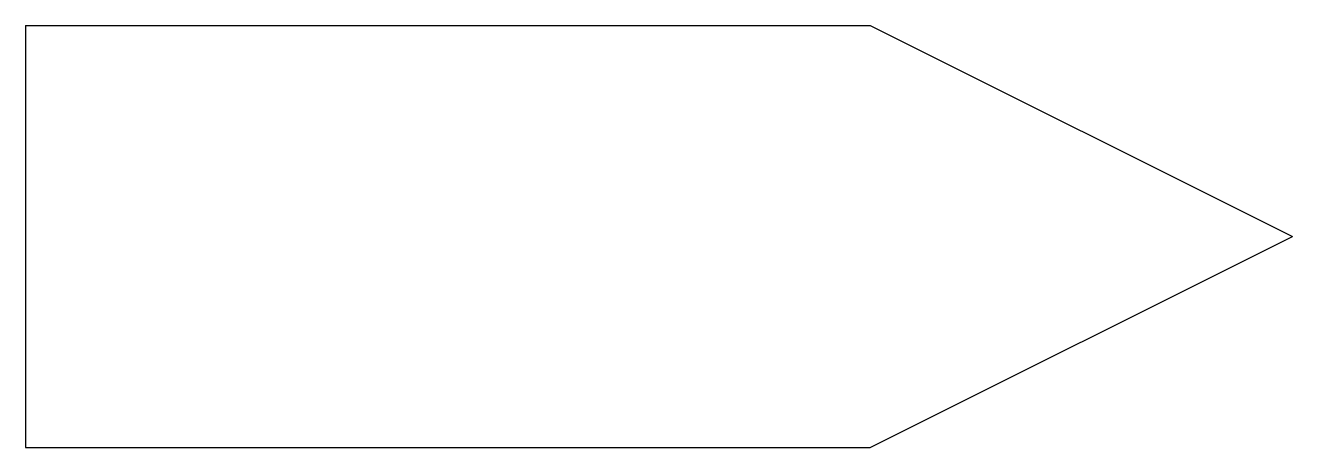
# Model space of a CAD drawing. Header units: millimetres. Extents: x -3 to 3, y -1 to 1.
import ezdxf

# ---------------------------------------------------------------- set-up
doc = ezdxf.new("R2010")
doc.units = ezdxf.units.MM
doc.layers.add('OBJECT', color=178, linetype='Continuous', lineweight=25, true_color=0x000000)

msp = doc.modelspace()

# ---------------------------------------------------------------- linework, layer by layer
at = {"layer": 'OBJECT'}
for p, q in [((-3, 1), (-3, -1)), ((-3, 1), (1, 1)), ((1, 1), (3, 0)), ((1, -1), (3, 0)), ((-3, -1), (1, -1))]:
    msp.add_line(p, q, dxfattribs=at)

doc.saveas('drawing.dxf')
